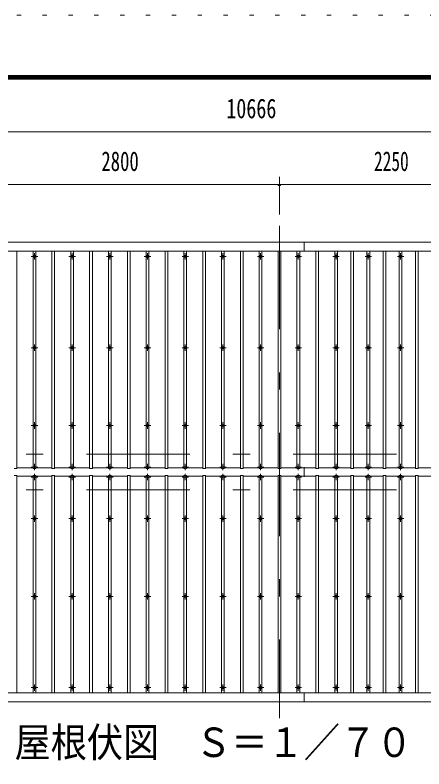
# Model space of a CAD drawing. Units: millimetres, scale not verified. Extents: x -31545 to 31552, y -14700 to 14700.
# Drawn here: x -4283 to -487, y 7701 to 14700 of the extents above; entities that cross this region are included whole.
import ezdxf
from ezdxf.enums import TextEntityAlignment as Align

# ---------------------------------------------------------------- set-up
doc = ezdxf.new("R2010")
doc.units = ezdxf.units.MM
doc.header["$LTSCALE"] = 80
doc.linetypes.add('USER3', pattern=[24, 12, -5, 2, -5])
doc.linetypes.add('USER4', pattern=[3, 0.5, -2.5])
for name, color, linetype, lineweight in [('0-2_1-07BOLD', 7, 'Continuous', 18), ('0-3_1-27CENTER', 3, 'USER3', 18), ('0-4_1-47THIN', 4, 'Continuous', 18), ('0-5_1-57DIM', 3, 'Continuous', 18), ('0-C_F-F1PAPER', 5, 'Continuous', 18), ('0-D_F-E_J_ADD', 5, 'USER4', 18)]:
    doc.layers.add(name, color=color, linetype=linetype, lineweight=lineweight)
doc.styles.add('ＭＳ ゴシック', font='')
doc.styles.get('ＭＳ ゴシック').set_extended_font_data('MS Gothic')

msp = doc.modelspace()

# ---------------------------------------------------------------- linework, layer by layer
at = {"layer": '0-2_1-07BOLD'}
for p, q in [((-1598.18, 12506.79), (-1598.18, 12592.54)), ((-7311.18, 12506.79), (3354.82, 12506.79)), ((-1598.18, 10502.54), (-1598.18, 10412.54)), ((-7311.18, 8408.3), (3354.82, 8408.3)), ((-1598.18, 8408.3), (-1598.18, 8322.54))]:
    msp.add_line(p, q, dxfattribs=at)
for points in [[(-7311.18, 12592.54), (3354.82, 12592.54), (3354.82, 10489.55)], [(-7311.18, 8322.54), (3354.82, 8322.54), (3354.82, 10425.54)]]:
    msp.add_lwpolyline(points, dxfattribs=at)
for centre in [(-4103.19, 12459.37), (-3753.18, 12459.37), (-3403.18, 12459.37), (-3053.18, 12459.37), (-2703.19, 12459.37), (-2353.19, 12459.37), (-2003.19, 12459.37), (-1653.18, 12459.37), (-1303.18, 12459.37), (-1003.18, 12459.37), (-703.18, 12459.37), (-4103.19, 11611.71), (-3753.18, 11611.71), (-3403.18, 11611.71), (-3053.18, 11611.71), (-2703.19, 11611.71), (-2353.19, 11611.71), (-2003.19, 11611.71), (-1653.18, 11611.71), (-1303.18, 11611.71), (-1003.18, 11611.71), (-703.18, 11611.71), (-4103.19, 10890.05), (-3753.18, 10890.05), (-3403.18, 10890.05), (-3053.18, 10890.05), (-2703.19, 10890.05), (-2353.19, 10890.05), (-2003.19, 10890.05), (-1653.18, 10890.05), (-1303.18, 10890.05), (-1003.18, 10890.05), (-703.18, 10890.05), (-4103.19, 10025.04), (-3753.18, 10025.04), (-3403.18, 10025.04), (-3053.18, 10025.04), (-2703.19, 10025.04), (-2353.19, 10025.04), (-2003.19, 10025.04), (-1653.18, 10025.04), (-1303.18, 10025.04), (-1003.18, 10025.04), (-703.18, 10025.04), (-4103.19, 9303.38), (-3753.18, 9303.38), (-3403.18, 9303.38), (-3053.18, 9303.38), (-2703.19, 9303.38), (-2353.19, 9303.38), (-2003.19, 9303.38), (-1653.18, 9303.38), (-1303.18, 9303.38), (-1003.18, 9303.38), (-703.18, 9303.38), (-4103.19, 8455.72), (-3753.18, 8455.72), (-3403.18, 8455.72), (-3053.18, 8455.72), (-2703.19, 8455.72), (-2353.19, 8455.72), (-2003.19, 8455.72), (-1653.18, 8455.72), (-1303.18, 8455.72), (-1003.18, 8455.72), (-703.18, 8455.72)]:
    msp.add_circle(centre, 10, dxfattribs=at)
for centre, start, end in [((-4103.19, 10493.51), 46.3961, 133.6039), ((-4103.19, 10514.51), 226.39838, 313.60162), ((-3753.18, 10493.51), 46.3961, 133.6039), ((-3753.18, 10514.51), 226.39838, 313.60162), ((-3403.18, 10493.51), 46.3961, 133.6039), ((-3403.18, 10514.51), 226.39838, 313.60162), ((-3053.18, 10493.51), 46.3961, 133.6039), ((-3053.18, 10514.51), 226.39838, 313.60162), ((-2703.19, 10493.51), 46.3961, 133.6039), ((-2703.19, 10514.51), 226.39838, 313.60162), ((-2353.19, 10493.51), 46.3961, 133.6039), ((-2353.19, 10514.51), 226.39838, 313.60162), ((-2003.19, 10493.51), 46.3961, 133.6039), ((-2003.19, 10514.51), 226.39838, 313.60162), ((-1653.18, 10493.51), 46.3961, 133.6039), ((-1653.18, 10514.51), 226.39838, 313.60162), ((-1303.18, 10493.51), 46.3961, 133.6039), ((-1303.18, 10514.51), 226.39838, 313.60162), ((-1003.18, 10493.51), 46.3961, 133.6039), ((-1003.18, 10514.51), 226.39838, 313.60162), ((-703.18, 10493.51), 46.3961, 133.6039), ((-703.18, 10514.51), 226.39838, 313.60162), ((-4103.19, 10400.58), 46.39838, 133.60162), ((-4103.19, 10421.58), 226.3961, 313.6039), ((-3753.18, 10400.58), 46.39838, 133.60162), ((-3753.18, 10421.58), 226.3961, 313.6039), ((-3403.18, 10400.58), 46.39838, 133.60162), ((-3403.18, 10421.58), 226.3961, 313.6039), ((-3053.18, 10400.58), 46.39838, 133.60162), ((-3053.18, 10421.58), 226.3961, 313.6039), ((-2703.19, 10400.58), 46.39838, 133.60162), ((-2703.19, 10421.58), 226.3961, 313.6039), ((-2353.19, 10400.58), 46.39838, 133.60162), ((-2353.19, 10421.58), 226.3961, 313.6039), ((-2003.19, 10400.58), 46.39838, 133.60162), ((-2003.19, 10421.58), 226.3961, 313.6039), ((-1653.18, 10400.58), 46.39838, 133.60162), ((-1653.18, 10421.58), 226.3961, 313.6039), ((-1303.18, 10400.58), 46.39838, 133.60162), ((-1303.18, 10421.58), 226.3961, 313.6039), ((-1003.18, 10400.58), 46.39838, 133.60162), ((-1003.18, 10421.58), 226.3961, 313.6039), ((-703.18, 10400.58), 46.39838, 133.60162), ((-703.18, 10421.58), 226.3961, 313.6039)]:
    msp.add_arc(centre, 14.5, start, end, dxfattribs=at)
at = {"layer": '0-3_1-27CENTER'}
for p, q in [((-1828.19, 12742.55), (-1828.19, 8172.54)), ((-4133.18, 12459.37), (-4073.18, 12459.37)), ((-4103.19, 12429.37), (-4103.19, 12489.37)), ((-3783.18, 12459.37), (-3723.18, 12459.37)), ((-3753.18, 12429.37), (-3753.18, 12489.37)), ((-3433.18, 12459.37), (-3373.18, 12459.37)), ((-3403.18, 12429.37), (-3403.18, 12489.37)), ((-3083.18, 12459.37), (-3023.18, 12459.37)), ((-3053.18, 12429.37), (-3053.18, 12489.37)), ((-2733.18, 12459.37), (-2673.18, 12459.37)), ((-2703.19, 12429.37), (-2703.19, 12489.37)), ((-2383.18, 12459.37), (-2323.18, 12459.37)), ((-2353.19, 12429.37), (-2353.19, 12489.37)), ((-2033.18, 12459.37), (-1973.18, 12459.37)), ((-2003.19, 12429.37), (-2003.19, 12489.37)), ((-1683.18, 12459.37), (-1623.19, 12459.37)), ((-1653.18, 12429.37), (-1653.18, 12489.37)), ((-1333.18, 12459.37), (-1273.19, 12459.37)), ((-1303.18, 12429.37), (-1303.18, 12489.37)), ((-1033.18, 12459.37), (-973.19, 12459.37)), ((-1003.18, 12429.37), (-1003.18, 12489.37)), ((-733.18, 12459.37), (-673.18, 12459.37)), ((-703.18, 12429.37), (-703.18, 12489.37)), ((-4103.19, 11581.71), (-4103.19, 11641.71)), ((-3753.18, 11581.71), (-3753.18, 11641.71)), ((-3403.18, 11581.71), (-3403.18, 11641.71)), ((-3053.18, 11581.71), (-3053.18, 11641.71)), ((-2703.19, 11581.71), (-2703.19, 11641.71)), ((-2353.19, 11581.71), (-2353.19, 11641.71)), ((-2003.19, 11581.71), (-2003.19, 11641.71)), ((-1653.18, 11581.71), (-1653.18, 11641.71)), ((-1303.18, 11581.71), (-1303.18, 11641.71)), ((-1003.18, 11581.71), (-1003.18, 11641.71)), ((-703.18, 11581.71), (-703.18, 11641.71)), ((-4133.18, 11611.71), (-4073.18, 11611.71)), ((-3783.18, 11611.71), (-3723.18, 11611.71)), ((-3433.18, 11611.71), (-3373.18, 11611.71)), ((-3083.18, 11611.71), (-3023.18, 11611.71)), ((-2733.18, 11611.71), (-2673.18, 11611.71)), ((-2383.18, 11611.71), (-2323.18, 11611.71)), ((-2033.18, 11611.71), (-1973.18, 11611.71)), ((-1683.18, 11611.71), (-1623.19, 11611.71)), ((-1333.18, 11611.71), (-1273.19, 11611.71)), ((-1033.18, 11611.71), (-973.19, 11611.71)), ((-733.18, 11611.71), (-673.18, 11611.71)), ((-4103.19, 10860.05), (-4103.19, 10920.05)), ((-3753.18, 10860.05), (-3753.18, 10920.05)), ((-3403.18, 10860.05), (-3403.18, 10920.05)), ((-3053.18, 10860.05), (-3053.18, 10920.05)), ((-2703.19, 10860.05), (-2703.19, 10920.05)), ((-2353.19, 10860.05), (-2353.19, 10920.05)), ((-2003.19, 10860.05), (-2003.19, 10920.05)), ((-1653.18, 10860.05), (-1653.18, 10920.05)), ((-1303.18, 10860.05), (-1303.18, 10920.05)), ((-1003.18, 10860.05), (-1003.18, 10920.05)), ((-703.18, 10860.05), (-703.18, 10920.05)), ((-4133.18, 10890.05), (-4073.18, 10890.05)), ((-3783.18, 10890.05), (-3723.18, 10890.05)), ((-3433.18, 10890.05), (-3373.18, 10890.05)), ((-3083.18, 10890.05), (-3023.18, 10890.05)), ((-2733.18, 10890.05), (-2673.18, 10890.05)), ((-2383.18, 10890.05), (-2323.18, 10890.05)), ((-2033.18, 10890.05), (-1973.18, 10890.05)), ((-1683.18, 10890.05), (-1623.19, 10890.05)), ((-1333.18, 10890.05), (-1273.19, 10890.05)), ((-1033.18, 10890.05), (-973.19, 10890.05)), ((-733.18, 10890.05), (-673.18, 10890.05)), ((-7461.18, 10622.54), (3504.82, 10622.54)), ((-4133.18, 10504.02), (-4073.18, 10504.02)), ((-4103.19, 10474.02), (-4103.19, 10534.02)), ((-3783.18, 10504.02), (-3723.18, 10504.02)), ((-3753.18, 10474.02), (-3753.18, 10534.02)), ((-3433.18, 10504.02), (-3373.18, 10504.02)), ((-3403.18, 10474.02), (-3403.18, 10534.02)), ((-3083.18, 10504.02), (-3023.18, 10504.02)), ((-3053.18, 10474.02), (-3053.18, 10534.02)), ((-2733.18, 10504.02), (-2673.18, 10504.02)), ((-2703.19, 10474.02), (-2703.19, 10534.02)), ((-2383.18, 10504.02), (-2323.18, 10504.02)), ((-2353.19, 10474.02), (-2353.19, 10534.02)), ((-2033.18, 10504.02), (-1973.18, 10504.02)), ((-2003.19, 10474.02), (-2003.19, 10534.02)), ((-1683.18, 10504.02), (-1623.19, 10504.02)), ((-1653.18, 10474.02), (-1653.18, 10534.02)), ((-1333.18, 10504.02), (-1273.19, 10504.02)), ((-1303.18, 10474.02), (-1303.18, 10534.02)), ((-1033.18, 10504.02), (-973.19, 10504.02)), ((-1003.18, 10474.02), (-1003.18, 10534.02)), ((-733.18, 10504.02), (-673.18, 10504.02)), ((-703.18, 10474.02), (-703.18, 10534.02)), ((-4103.19, 10441.07), (-4103.19, 10381.07)), ((-3753.18, 10441.07), (-3753.18, 10381.07)), ((-3403.18, 10441.07), (-3403.18, 10381.07)), ((-3053.18, 10441.07), (-3053.18, 10381.07)), ((-2703.19, 10441.07), (-2703.19, 10381.07)), ((-2353.19, 10441.07), (-2353.19, 10381.07)), ((-2003.19, 10441.07), (-2003.19, 10381.07)), ((-1653.18, 10441.07), (-1653.18, 10381.07)), ((-1303.18, 10441.07), (-1303.18, 10381.07)), ((-1003.18, 10441.07), (-1003.18, 10381.07)), ((-703.18, 10441.07), (-703.18, 10381.07)), ((-4133.18, 10411.07), (-4073.18, 10411.07)), ((-3783.18, 10411.07), (-3723.18, 10411.07)), ((-3433.18, 10411.07), (-3373.18, 10411.07)), ((-3083.18, 10411.07), (-3023.18, 10411.07)), ((-2733.18, 10411.07), (-2673.18, 10411.07)), ((-2383.18, 10411.07), (-2323.18, 10411.07)), ((-2033.18, 10411.07), (-1973.18, 10411.07)), ((-1683.18, 10411.07), (-1623.19, 10411.07)), ((-1333.18, 10411.07), (-1273.19, 10411.07)), ((-1033.18, 10411.07), (-973.19, 10411.07)), ((-733.18, 10411.07), (-673.18, 10411.07)), ((-7461.18, 10292.54), (3504.82, 10292.54)), ((-4133.18, 10025.04), (-4073.18, 10025.04)), ((-4103.19, 10055.04), (-4103.19, 9995.04)), ((-3783.18, 10025.04), (-3723.18, 10025.04)), ((-3753.18, 10055.04), (-3753.18, 9995.04)), ((-3433.18, 10025.04), (-3373.18, 10025.04)), ((-3403.18, 10055.04), (-3403.18, 9995.04)), ((-3083.18, 10025.04), (-3023.18, 10025.04)), ((-3053.18, 10055.04), (-3053.18, 9995.04)), ((-2733.18, 10025.04), (-2673.18, 10025.04)), ((-2703.19, 10055.04), (-2703.19, 9995.04)), ((-2383.18, 10025.04), (-2323.18, 10025.04)), ((-2353.19, 10055.04), (-2353.19, 9995.04)), ((-2033.18, 10025.04), (-1973.18, 10025.04)), ((-2003.19, 10055.04), (-2003.19, 9995.04)), ((-1683.18, 10025.04), (-1623.19, 10025.04)), ((-1653.18, 10055.04), (-1653.18, 9995.04)), ((-1333.18, 10025.04), (-1273.19, 10025.04)), ((-1303.18, 10055.04), (-1303.18, 9995.04)), ((-1033.18, 10025.04), (-973.19, 10025.04)), ((-1003.18, 10055.04), (-1003.18, 9995.04)), ((-733.18, 10025.04), (-673.18, 10025.04)), ((-703.18, 10055.04), (-703.18, 9995.04)), ((-4103.19, 9333.38), (-4103.19, 9273.38)), ((-3753.18, 9333.38), (-3753.18, 9273.38)), ((-3403.18, 9333.38), (-3403.18, 9273.38)), ((-3053.18, 9333.38), (-3053.18, 9273.38)), ((-2703.19, 9333.38), (-2703.19, 9273.38)), ((-2353.19, 9333.38), (-2353.19, 9273.38)), ((-2003.19, 9333.38), (-2003.19, 9273.38)), ((-1653.18, 9333.38), (-1653.18, 9273.38)), ((-1303.18, 9333.38), (-1303.18, 9273.38)), ((-1003.18, 9333.38), (-1003.18, 9273.38)), ((-703.18, 9333.38), (-703.18, 9273.38)), ((-4133.18, 9303.38), (-4073.18, 9303.38)), ((-3783.18, 9303.38), (-3723.18, 9303.38)), ((-3433.18, 9303.38), (-3373.18, 9303.38)), ((-3083.18, 9303.38), (-3023.18, 9303.38)), ((-2733.18, 9303.38), (-2673.18, 9303.38)), ((-2383.18, 9303.38), (-2323.18, 9303.38)), ((-2033.18, 9303.38), (-1973.18, 9303.38)), ((-1683.18, 9303.38), (-1623.19, 9303.38)), ((-1333.18, 9303.38), (-1273.19, 9303.38)), ((-1033.18, 9303.38), (-973.19, 9303.38)), ((-733.18, 9303.38), (-673.18, 9303.38)), ((-4103.19, 8485.72), (-4103.19, 8425.72)), ((-3753.18, 8485.72), (-3753.18, 8425.72)), ((-3403.18, 8485.72), (-3403.18, 8425.72)), ((-3053.18, 8485.72), (-3053.18, 8425.72)), ((-2703.19, 8485.72), (-2703.19, 8425.72)), ((-2353.19, 8485.72), (-2353.19, 8425.72)), ((-2003.19, 8485.72), (-2003.19, 8425.72)), ((-1653.18, 8485.72), (-1653.18, 8425.72)), ((-1303.18, 8485.72), (-1303.18, 8425.72)), ((-1003.18, 8485.72), (-1003.18, 8425.72)), ((-703.18, 8485.72), (-703.18, 8425.72)), ((-4133.18, 8455.72), (-4073.18, 8455.72)), ((-3783.18, 8455.72), (-3723.18, 8455.72)), ((-3433.18, 8455.72), (-3373.18, 8455.72)), ((-3083.18, 8455.72), (-3023.18, 8455.72)), ((-2733.18, 8455.72), (-2673.18, 8455.72)), ((-2383.18, 8455.72), (-2323.18, 8455.72)), ((-2033.18, 8455.72), (-1973.18, 8455.72)), ((-1683.18, 8455.72), (-1623.19, 8455.72)), ((-1333.18, 8455.72), (-1273.19, 8455.72)), ((-1033.18, 8455.72), (-973.19, 8455.72)), ((-733.18, 8455.72), (-673.18, 8455.72))]:
    msp.add_line(p, q, dxfattribs=at)
at = {"layer": '0-4_1-47THIN'}
for p, q in [((-4265.69, 10489.55), (-4265.69, 12506.79)), ((-4115.68, 10489.55), (-4115.68, 12506.79)), ((-4090.68, 10489.55), (-4090.68, 12506.79)), ((-3940.69, 10489.55), (-3940.69, 12506.79)), ((-3915.68, 10489.55), (-3915.68, 12506.79)), ((-3765.68, 10489.55), (-3765.68, 12506.79)), ((-3590.68, 10489.55), (-3590.68, 12506.79)), ((-3565.69, 10489.55), (-3565.69, 12506.79)), ((-3415.68, 10489.55), (-3415.68, 12506.79)), ((-3390.68, 10489.55), (-3390.68, 12506.79)), ((-3240.69, 10489.55), (-3240.69, 12506.79)), ((-3065.68, 10489.55), (-3065.68, 12506.79)), ((-2890.68, 10489.55), (-2890.68, 12506.79)), ((-2865.68, 10489.55), (-2865.68, 12506.79)), ((-2715.69, 10489.55), (-2715.68, 12506.79)), ((-2690.69, 10489.55), (-2690.68, 12506.79)), ((-2540.68, 10489.55), (-2540.68, 12506.79)), ((-2365.69, 10489.55), (-2365.69, 12506.79)), ((-2190.68, 10489.55), (-2190.68, 12506.79)), ((-2015.68, 10489.55), (-2015.68, 12506.79)), ((-1990.68, 10489.55), (-1990.68, 12506.79)), ((-1840.69, 10489.55), (-1840.69, 12506.79)), ((-1815.69, 10489.55), (-1815.69, 12506.79)), ((-1665.68, 10489.55), (-1665.68, 12506.79)), ((-1490.68, 10489.55), (-1490.68, 12506.79)), ((-1465.68, 10489.55), (-1465.68, 12506.79)), ((-1315.68, 10489.55), (-1315.68, 12506.79)), ((-1165.68, 10489.55), (-1165.68, 12506.79)), ((-1015.68, 10489.55), (-1015.68, 12506.79)), ((-990.68, 10489.55), (-990.68, 12506.79)), ((-865.68, 10489.55), (-865.68, 12506.79)), ((-840.68, 10489.55), (-840.68, 12506.79)), ((-715.68, 10489.55), (-715.68, 12506.79)), ((-565.68, 10489.55), (-565.68, 12506.79)), ((-540.68, 10489.55), (-540.68, 12506.79)), ((-4290.69, 10489.55), (-4265.69, 10489.55)), ((-4265.69, 10495.58), (-4115.68, 10495.58)), ((-4115.68, 10489.55), (-4090.68, 10489.55)), ((-3940.69, 10495.58), (-4090.68, 10495.58)), ((-3940.69, 10489.55), (-3915.68, 10489.55)), ((-3915.68, 10495.58), (-3765.68, 10495.58)), ((-3590.68, 10495.58), (-3740.68, 10495.58)), ((-3590.68, 10489.55), (-3565.69, 10489.55)), ((-3565.69, 10495.58), (-3415.68, 10495.58)), ((-3415.68, 10489.55), (-3390.68, 10489.55)), ((-3240.69, 10495.58), (-3390.68, 10495.58)), ((-3215.69, 10495.58), (-3065.68, 10495.58)), ((-2890.68, 10495.58), (-3040.68, 10495.58)), ((-2890.68, 10489.55), (-2865.68, 10489.55)), ((-2865.68, 10495.58), (-2715.68, 10495.58)), ((-2715.69, 10489.55), (-2690.69, 10489.55)), ((-2540.68, 10495.58), (-2690.69, 10495.58)), ((-2515.69, 10495.58), (-2365.68, 10495.58)), ((-2190.68, 10495.58), (-2340.68, 10495.58)), ((-2165.69, 10495.58), (-2015.68, 10495.58)), ((-2015.68, 10489.55), (-1990.68, 10489.55)), ((-1840.69, 10495.58), (-1990.69, 10495.58)), ((-1840.69, 10489.55), (-1815.69, 10489.55)), ((-1815.69, 10495.58), (-1665.68, 10495.58)), ((-1490.68, 10495.58), (-1640.69, 10495.58)), ((-1490.68, 10489.55), (-1465.68, 10489.55)), ((-1465.68, 10495.58), (-1315.68, 10495.58)), ((-1165.68, 10495.58), (-1290.68, 10495.58)), ((-1140.68, 10495.58), (-1015.68, 10495.58)), ((-1015.68, 10489.55), (-990.68, 10489.55)), ((-865.68, 10495.58), (-990.68, 10495.58)), ((-865.68, 10489.55), (-840.68, 10489.55)), ((-840.68, 10495.58), (-715.68, 10495.58)), ((-565.68, 10495.58), (-690.68, 10495.58)), ((-565.68, 10489.55), (-540.68, 10489.55)), ((-540.68, 10495.58), (-415.68, 10495.58)), ((-4290.69, 10425.54), (-4265.69, 10425.54)), ((-4265.69, 10425.54), (-4265.69, 8408.3)), ((-4265.69, 10419.51), (-4115.68, 10419.51)), ((-4115.68, 10425.54), (-4090.68, 10425.54)), ((-4115.68, 10425.54), (-4115.68, 8408.3)), ((-4090.68, 10425.54), (-4090.68, 8408.3)), ((-3940.69, 10419.51), (-4090.68, 10419.51)), ((-3940.69, 10425.54), (-3915.68, 10425.54)), ((-3940.69, 10425.54), (-3940.69, 8408.3)), ((-3915.68, 10425.54), (-3915.68, 8408.3)), ((-3915.68, 10419.51), (-3765.68, 10419.51)), ((-3765.68, 10425.54), (-3740.68, 10425.54)), ((-3765.68, 10425.54), (-3765.68, 8408.3)), ((-3740.68, 10425.54), (-3740.68, 8408.3)), ((-3590.68, 10419.51), (-3740.68, 10419.51)), ((-3590.68, 10425.54), (-3565.69, 10425.54)), ((-3590.68, 10425.54), (-3590.68, 8408.3)), ((-3565.69, 10425.54), (-3565.69, 8408.3)), ((-3565.69, 10419.51), (-3415.68, 10419.51)), ((-3415.68, 10425.54), (-3390.68, 10425.54)), ((-3415.68, 10425.54), (-3415.68, 8408.3)), ((-3390.68, 10425.54), (-3390.68, 8408.3)), ((-3240.69, 10419.51), (-3390.68, 10419.51)), ((-3240.69, 10425.54), (-3215.69, 10425.54)), ((-3240.69, 10425.54), (-3240.69, 8408.3)), ((-3215.69, 10425.54), (-3215.69, 8408.3)), ((-3215.69, 10419.51), (-3065.68, 10419.51)), ((-3065.68, 10425.54), (-3040.68, 10425.54)), ((-3065.68, 10425.54), (-3065.68, 8408.3)), ((-3040.68, 10425.54), (-3040.68, 8408.3)), ((-2890.68, 10419.51), (-3040.68, 10419.51)), ((-2890.68, 10425.54), (-2865.68, 10425.54)), ((-2890.68, 10425.54), (-2890.68, 8408.3)), ((-2865.68, 10425.54), (-2865.68, 8408.3)), ((-2865.68, 10419.51), (-2715.68, 10419.51)), ((-2715.69, 10425.54), (-2690.69, 10425.54)), ((-2715.69, 10425.54), (-2715.68, 8408.3)), ((-2690.69, 10425.54), (-2690.68, 8408.3)), ((-2540.68, 10419.51), (-2690.69, 10419.51)), ((-2540.68, 10425.54), (-2515.69, 10425.54)), ((-2540.68, 10425.54), (-2540.68, 8408.3)), ((-2515.69, 10425.54), (-2515.69, 8408.3)), ((-2515.69, 10419.51), (-2365.68, 10419.51)), ((-2365.69, 10425.54), (-2340.68, 10425.54)), ((-2365.69, 10425.54), (-2365.69, 8408.3)), ((-2340.68, 10425.54), (-2340.68, 8408.3)), ((-2190.68, 10419.51), (-2340.68, 10419.51)), ((-2190.68, 10425.54), (-2165.69, 10425.54)), ((-2190.68, 10425.54), (-2190.68, 8408.3)), ((-2165.69, 10425.54), (-2165.69, 8408.3)), ((-2165.69, 10419.51), (-2015.68, 10419.51)), ((-2015.68, 10425.54), (-1990.68, 10425.54)), ((-2015.68, 10425.54), (-2015.68, 8408.3)), ((-1840.69, 10419.51), (-1990.69, 10419.51)), ((-1990.68, 10425.54), (-1990.68, 8408.3)), ((-1840.69, 10425.54), (-1815.69, 10425.54)), ((-1840.69, 10425.54), (-1840.69, 8408.3)), ((-1815.69, 10425.54), (-1815.69, 8408.3)), ((-1815.69, 10419.51), (-1665.68, 10419.51)), ((-1665.68, 10425.54), (-1640.68, 10425.54)), ((-1665.68, 10425.54), (-1665.68, 8408.3)), ((-1490.68, 10419.51), (-1640.69, 10419.51)), ((-1640.68, 10425.54), (-1640.68, 8408.3)), ((-1490.68, 10425.54), (-1465.68, 10425.54)), ((-1490.68, 10425.54), (-1490.68, 8408.3)), ((-1465.68, 10425.54), (-1465.68, 8408.3)), ((-1465.68, 10419.51), (-1315.68, 10419.51)), ((-1315.68, 10425.54), (-1290.68, 10425.54)), ((-1315.68, 10425.54), (-1315.68, 8408.3)), ((-1290.68, 10425.54), (-1290.68, 8408.3)), ((-1165.68, 10419.51), (-1290.68, 10419.51)), ((-1165.68, 10425.54), (-1140.68, 10425.54)), ((-1165.68, 10425.54), (-1165.68, 8408.3)), ((-1140.68, 10425.54), (-1140.68, 8408.3)), ((-1140.68, 10419.51), (-1015.68, 10419.51)), ((-1015.68, 10425.54), (-990.68, 10425.54)), ((-1015.68, 10425.54), (-1015.68, 8408.3)), ((-990.68, 10425.54), (-990.68, 8408.3)), ((-865.68, 10419.51), (-990.68, 10419.51)), ((-865.68, 10425.54), (-840.68, 10425.54)), ((-865.68, 10425.54), (-865.68, 8408.3)), ((-840.68, 10425.54), (-840.68, 8408.3)), ((-840.68, 10419.51), (-715.68, 10419.51)), ((-715.68, 10425.54), (-690.68, 10425.54)), ((-715.68, 10425.54), (-715.68, 8408.3)), ((-690.68, 10425.54), (-690.68, 8408.3)), ((-565.68, 10419.51), (-690.68, 10419.51)), ((-565.68, 10425.54), (-540.68, 10425.54)), ((-565.68, 10425.54), (-565.68, 8408.3)), ((-540.68, 10425.54), (-540.68, 8408.3)), ((-540.68, 10419.51), (-415.68, 10419.51))]:
    msp.add_line(p, q, dxfattribs=at)
for points in [[(-3765.68, 10489.55), (-3740.68, 10489.55), (-3740.68, 12506.79)], [(-3240.69, 10489.55), (-3215.69, 10489.55), (-3215.69, 12506.79)], [(-3065.68, 10489.55), (-3040.68, 10489.55), (-3040.68, 12506.79)], [(-2540.68, 10489.55), (-2515.69, 10489.55), (-2515.69, 12506.79)], [(-2365.69, 10489.55), (-2340.68, 10489.55), (-2340.68, 12506.79)], [(-2190.68, 10489.55), (-2165.69, 10489.55), (-2165.69, 12506.79)], [(-1665.68, 10489.55), (-1640.68, 10489.55), (-1640.68, 12506.79)], [(-1315.68, 10489.55), (-1290.68, 10489.55), (-1290.68, 12506.79)], [(-1165.68, 10489.55), (-1140.68, 10489.55), (-1140.68, 12506.79)], [(-715.68, 10489.55), (-690.68, 10489.55), (-690.68, 12506.79)]]:
    msp.add_lwpolyline(points, dxfattribs=at)
at = {"layer": '0-5_1-57DIM'}
for p, q in [((-7311.18, 13617.54), (3354.81, 13617.54)), ((-1828.19, 12847.54), (-1828.19, 13197.54)), ((-7860.68, 13127.54), (3904.32, 13127.54)), ((-1814.19, 13127.54), (-1842.19, 13127.54))]:
    msp.add_line(p, q, dxfattribs=at)
msp.add_arc((-1828.19, 13127.54), 14, 180, 0, dxfattribs=at)
at = {"layer": '0-C_F-F1PAPER'}
for p, q in [((-9327.64, 14140), (30852.36, 14140)), ((-9324.14, 14136.5), (30848.86, 14136.5)), ((-9320.64, 14133), (30845.36, 14133)), ((-9317.14, 14129.5), (30841.86, 14129.5)), ((-9313.64, 14126), (30838.36, 14126)), ((-9310.14, 14122.5), (30834.86, 14122.5)), ((-9306.64, 14119), (30831.36, 14119)), ((-9303.14, 14115.5), (30827.86, 14115.5)), ((-9299.64, 14112), (30824.36, 14112)), ((-9296.14, 14108.5), (30820.86, 14108.5)), ((-9292.64, 14105), (30817.36, 14105))]:
    msp.add_line(p, q, dxfattribs=at)
at = {"layer": '0-D_F-E_J_ADD'}
msp.add_lwpolyline([(-10027.64, -14700), (-10027.64, 14700), (31552.36, 14700)], dxfattribs=at)

# ---------------------------------------------------------------- texts
at = {"layer": '0-5_1-57DIM', "color": 7, "style": 'ＭＳ ゴシック'}
for s, height, width, p in [('10666', 182.3, 0.75, (-2322.06, 13687.54)), ('2800', 182.3, 0.7, (-3481.97, 13197.54)), ('2250', 182.3, 0.65, (-950.54, 13197.54)), ('屋根伏図\u3000Ｓ＝１／７０', 273.5, 0.9, (-4288.18, 7729.85))]:
    msp.add_text(s, height=height, dxfattribs=dict(at, width=width)).set_placement(p, align=Align.BOTTOM_LEFT)

doc.saveas('drawing.dxf')
